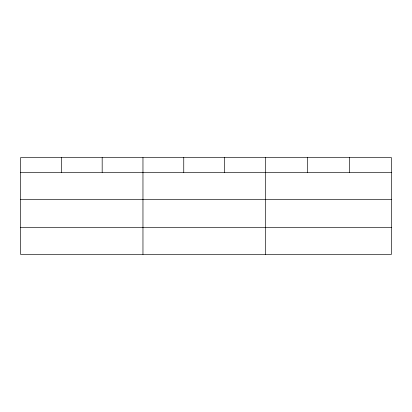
<?xml version="1.0" encoding="UTF-8"?>
<svg xmlns="http://www.w3.org/2000/svg" width="412" height="412" viewBox="0 0 412 412"><rect width="100%" height="100%" fill="white"/><g stroke="black" fill="none" stroke-linecap="round" stroke-linejoin="round"><path stroke-width="0.62" d="M391.4 199.444L391.4 157.59L20.6 157.59L20.6 254.41L391.4 254.41L391.4 199.444L20.6 199.444M20.6 172.376L391.4 172.376M20.6 227.336L391.4 227.336M349.376 157.59L349.376 172.376M307.352 157.59L307.352 172.376M265.328 157.59L265.328 254.41M224.54 157.59L224.54 172.376M183.752 157.59L183.752 172.376M142.964 157.59L142.964 254.41M102.176 157.59L102.176 172.376M61.388 157.59L61.388 172.376"/></g></svg>
